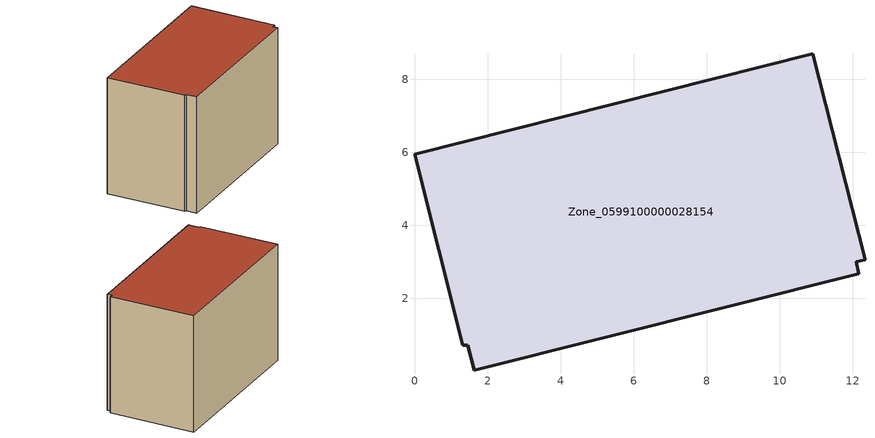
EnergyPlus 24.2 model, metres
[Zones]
Zone_0599100000028154
 floor ground (C_G): 0,5.95 10.91,8.7 12.34,3.06 12.1,3.01 12.17,2.68 1.63,0.03 1.45,0.72 1.32,0.71 z0
 wall outside (C_F): 10.91,8.7 0,5.95 1.32,0.71 1.45,0.72 1.63,0.03 12.17,2.68 12.1,3.01 12.34,3.06 10.91,8.7 z0:8.01
 roof outside (C_R): 1.63,0.03 12.17,2.68 12.1,3.01 12.34,3.06 10.91,8.7 0,5.95 1.32,0.71 1.45,0.72 z8.01
[BUILDING]
Pand.0599100000028154: North Axis=0; Terrain=City; Loads Convergence Tolerance Value=0.04; Temperature Convergence Tolerance Value=0.4; Solar Distribution=FullExterior; Maximum Number of Warmup Days=25; Minimum Number of Warmup Days=1
[Site:Location]
Rotterdam.The.Hague.AP_ZH_NLD Design_Conditions: Latitude=51.96; Longitude=4.45; Time Zone=1; Elevation=-4.5
[SITE:GROUNDTEMPERATURE:BUILDINGSURFACE]
18, 18, 18, 18, 18, 18, 18, 18, 18, 18, 18, 18
[MATERIAL] Thermal Absorptance=0.9; Solar Absorptance=0.7; Visible Absorptance=0.7
Name | Roughness | Thickness | Conductivity | Density | Specific Heat
G.TC.1946-1964 | MediumSmooth | 0.15 | 1 | 540 | 1210
F.TC.1946-1964 | Rough | 0.3 | 0.857143 | 1920 | 840
R.TC.1946-1964 | MediumRough | 0.2 | 0.235294 | 1500 | 1000
[CONSTRUCTION]
C_G: G.TC.1946-1964
C_F: F.TC.1946-1964
C_R: R.TC.1946-1964
[ZONE]
Zone_0599100000028154: Type=1; Multiplier=1; Ceiling Height=Autocalculate; Volume=Autocalculate; Floor Area=autocalculate; Part of Total Floor Area=Yes
[ZONEINFILTRATION:DESIGNFLOWRATE]
Infil_Zone_0599100000028154: Zone or ZoneList or Space or SpaceList=Zone_0599100000028154; Schedule=AlwaysOn; Design Flow Rate Calculation Method=Flow/Area; Flow Rate per Floor Area=0.003; Constant Term Coefficient=1; Temperature Term Coefficient=0; Velocity Term Coefficient=0; Velocity Squared Term Coefficient=0
[HVACTEMPLATE:ZONE:IDEALLOADSAIRSYSTEM]
Zone_0599100000028154: Maximum Heating Supply Air Temperature=50; Minimum Cooling Supply Air Temperature=13; Maximum Heating Supply Air Humidity Ratio=0.0156; Minimum Cooling Supply Air Humidity Ratio=0.0077; Heating Limit=NoLimit; Cooling Limit=NoLimit; Dehumidification Control Type=ConstantSensibleHeatRatio; Cooling Sensible Heat Ratio=0.7; Dehumidification Setpoint=60; Humidification Control Type=None; Humidification Setpoint=30; Outdoor Air Method=None; Outdoor Air Flow Rate per Person=0.00944; Outdoor Air Flow Rate per Zone Floor Area=0; Outdoor Air Flow Rate per Zone=0; Demand Controlled Ventilation Type=None; Outdoor Air Economizer Type=NoEconomizer; Heat Recovery Type=None; Sensible Heat Recovery Effectiveness=0.7; Latent Heat Recovery Effectiveness=0.65
[ZONECONTROL:THERMOSTAT]
ThermostatControl_Zone_0599100000028154: Zone or ZoneList=Zone_0599100000028154; Control Type Schedule=DualSetpointControlType; Control 1=Thermostat_Zone_0599100000028154; Temperature Difference Between Cutout And Setpoint=0
[THERMOSTATSETPOINT:DUALSETPOINT]
Thermostat_Zone_0599100000028154: Heating Setpoint Temperature Schedule=HeatingSetpoint_Zone_0599100000028154; Cooling Setpoint Temperature Schedule=CoolingSetpoint_Zone_0599100000028154
[SCHEDULE:COMPACT]
HeatingSetpoint_Zone_0599100000028154: Through: 12/31, For: AllDays, Until: 24:00, 21
CoolingSetpoint_Zone_0599100000028154: Through: 12/31, For: AllDays, Until: 24:00, 24
DualSetpointControlType: Through: 12/31, For: AllDays, Until: 24:00, 4
AlwaysOn: Through: 12/31, For: AllDays, Until: 24:00, 1
